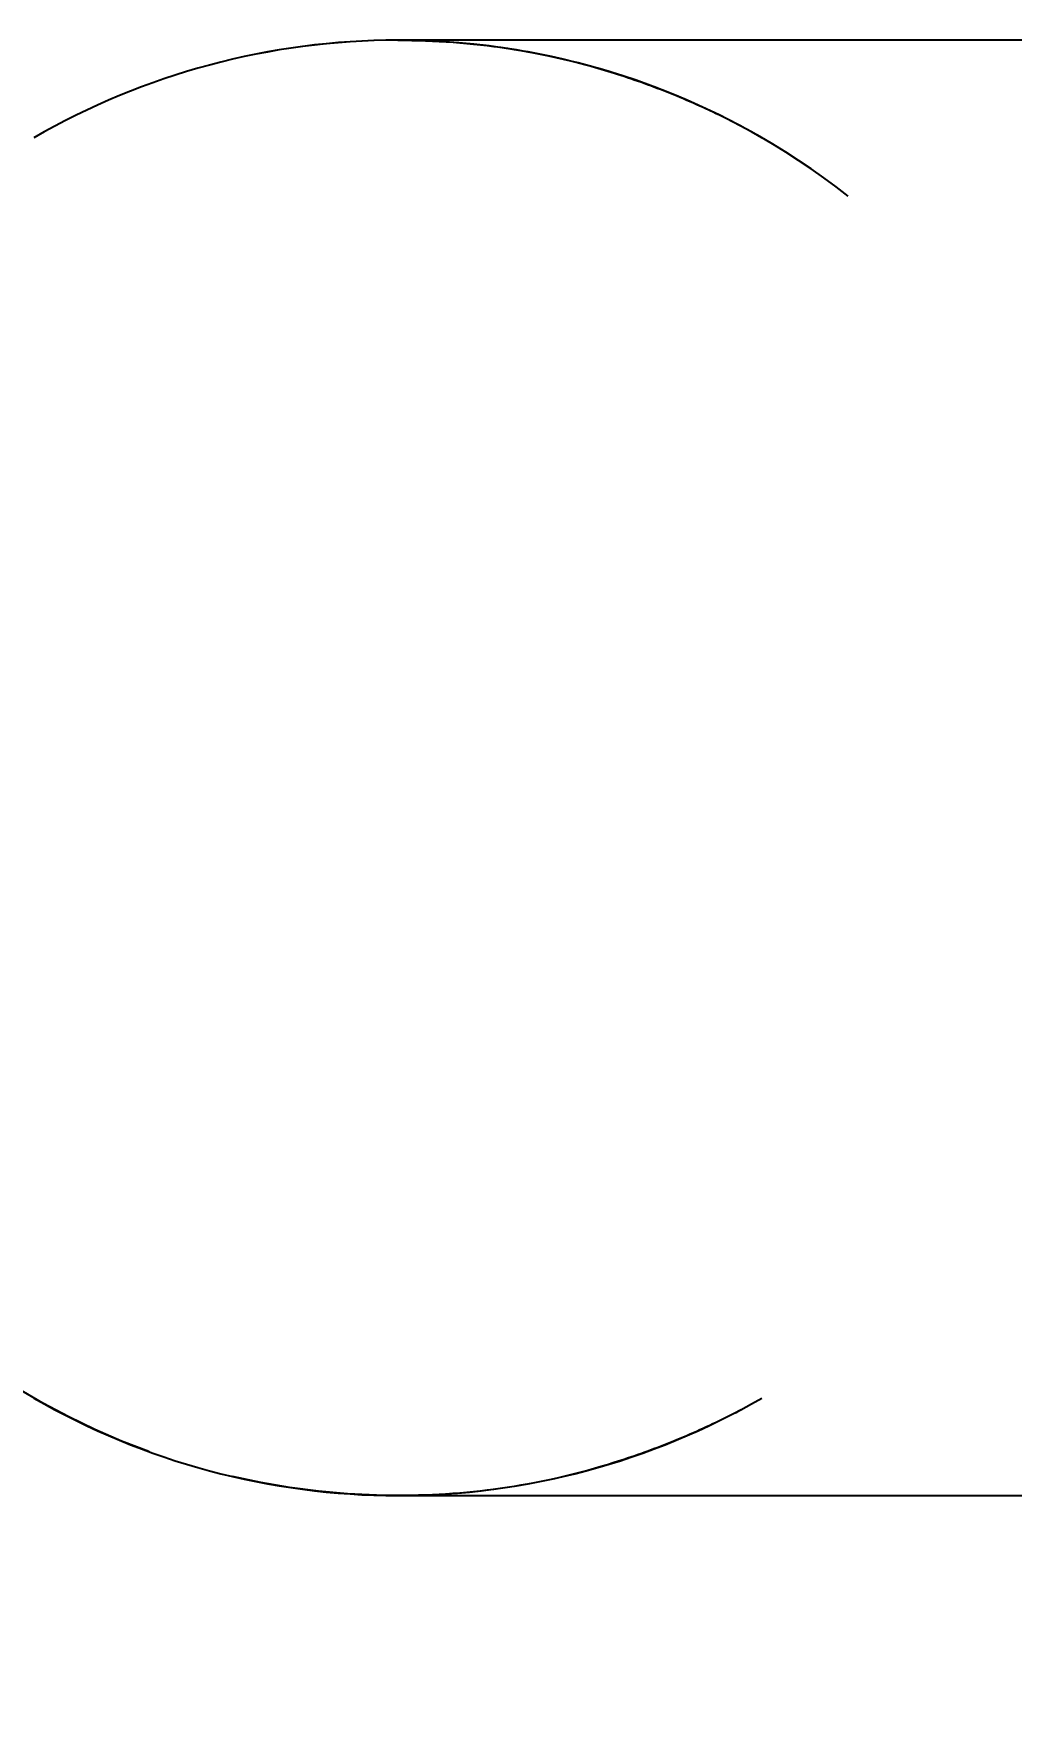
# Model space of a CAD drawing. Extents: x 15525 to 50715, y -3252 to 56414.
# Drawn here: x 32514.12 to 32534.26, y 9390.6 to 9425.43 of the extents above; entities that cross this region are included whole.
import ezdxf

# ---------------------------------------------------------------- set-up
doc = ezdxf.new("R2010")
doc.units = 0
doc.header["$MEASUREMENT"] = 0
doc.layers.add('H-Fixtures__Sanitary', color=252, linetype='CONTINUOUS')
doc.layers.add('RM$TXT', color=4, linetype='CONTINUOUS')
doc.styles.add('Arial', font='arial.ttf')

msp = doc.modelspace()

# ---------------------------------------------------------------- linework, layer by layer
at = {"layer": 'H-Fixtures__Sanitary'}
for p, q in [((32581.618, 9425.294), (32521.618, 9425.294)), ((32521.618, 9395.294), (32579.312, 9395.294))]:
    msp.add_line(p, q, dxfattribs=at)
at = {"layer": 'H-Fixtures__Sanitary', "flags": 128}
for points in [[(32535.074, 9425.294), (32534.196, 9425.294), (32533.338, 9425.294), (32532.502, 9425.294), (32531.688, 9425.294), (32530.898, 9425.294), (32530.133, 9425.294), (32529.395, 9425.294), (32528.684, 9425.294), (32528.002, 9425.294), (32527.35, 9425.294), (32526.728, 9425.294), (32526.138, 9425.294), (32525.581, 9425.294), (32525.058, 9425.294), (32524.569, 9425.294), (32524.116, 9425.294), (32523.698, 9425.294), (32523.317, 9425.294), (32522.973, 9425.294), (32522.668, 9425.294), (32522.4, 9425.294), (32522.171, 9425.294), (32521.982, 9425.294), (32521.832, 9425.294), (32521.721, 9425.294), (32521.65, 9425.294), (32521.619, 9425.294)], [(32516.486, 9396.2), (32515.926, 9396.416), (32515.376, 9396.655), (32514.835, 9396.916), (32514.306, 9397.197), (32513.788, 9397.5), (32513.283, 9397.824), (32512.791, 9398.167), (32512.313, 9398.53), (32511.85, 9398.911), (32511.402, 9399.311), (32510.971, 9399.728), (32510.557, 9400.163), (32510.161, 9400.613), (32509.783, 9401.079)], [(32521.78, 9395.295), (32521.18, 9395.301), (32520.581, 9395.33), (32519.983, 9395.384), (32519.388, 9395.461), (32518.797, 9395.562), (32518.21, 9395.687)], [(32521.618, 9395.294), (32521.638, 9395.294), (32521.698, 9395.294), (32521.798, 9395.294), (32521.937, 9395.294), (32522.116, 9395.294), (32522.335, 9395.294), (32522.592, 9395.294), (32522.887, 9395.294), (32523.221, 9395.294), (32523.591, 9395.294), (32523.999, 9395.294), (32524.443, 9395.294), (32524.923, 9395.294), (32525.437, 9395.294), (32525.985, 9395.294), (32526.566, 9395.294), (32527.179, 9395.294), (32527.823, 9395.294), (32528.497, 9395.294), (32529.2, 9395.294), (32529.931, 9395.294), (32530.689, 9395.294), (32531.473, 9395.294), (32532.28, 9395.294), (32533.11, 9395.294), (32533.963, 9395.294), (32534.835, 9395.294)]]:
    msp.add_lwpolyline(points, dxfattribs=at)
at = {"layer": 'H-Fixtures__Sanitary'}
for start, end in [(90, 120), (90, 105), (90, 105), (51.7875, 90), (60, 90), (240, 270), (240, 270), (240, 270), (270, 300), (270, 300)]:
    msp.add_arc((32521.618, 9410.294), 15, start, end, dxfattribs=at)
for points, knots in [([(32521.618, 9425.294), (32522.381, 9425.294), (32523.888, 9425.186), (32525.718, 9424.76), (32527.168, 9424.243), (32528.041, 9423.861), (32528.543, 9423.606), (32528.69, 9423.529)], [0, 0, 0, 0, 0.0555556, 0.1111111, 0.1388889, 0.1666667, 0.178232, 0.178232, 0.178232, 0.178232]), ([(32528.69, 9397.06), (32528.543, 9396.982), (32528.04, 9396.728), (32527.167, 9396.346), (32525.716, 9395.829), (32523.887, 9395.403), (32522.38, 9395.294), (32521.618, 9395.294)], [0.8217379, 0.8217379, 0.8217379, 0.8217379, 0.8333333, 0.8611111, 0.8888889, 0.9444444, 1, 1, 1, 1])]:
    msp.add_open_spline(points, degree=3, knots=knots, dxfattribs=at)

# ---------------------------------------------------------------- texts
at = {"layer": 'RM$TXT', "char_height": 304.8, "attachment_point": 8, "style": 'Arial'}
for s, insert in [('315A^M^JSERV/BUILD^M^JSERVBUI/RI^M^J.67^M^J-^M^J-^M^J', (31478.118, 9303.474)), ('316^M^JUTIL/BUILD^M^JUT/CLEANER^M^J4.17^M^J-^M^J-^M^J', (33375.618, 7868.474)), ('315^M^JUTIL/BUILD^M^JT-USL-GNT^M^J6.03^M^J-^M^J-^M^J', (31473.118, 7657.474))]:
    msp.add_mtext(s, dxfattribs=dict(at, insert=insert))

doc.saveas('drawing.dxf')
